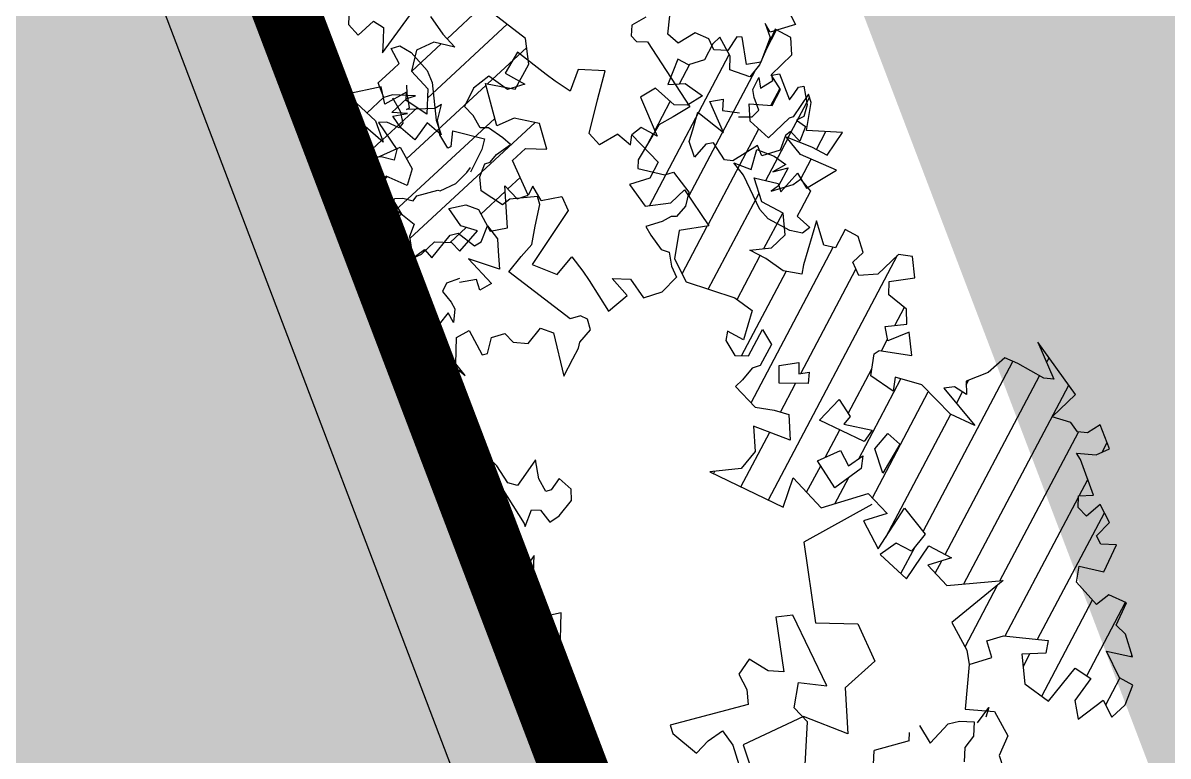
# Model space of a CAD drawing. Header units: metres. Extents: x 1841041 to 1841282, y 5171502 to 5171751.
# Drawn here: x 1841121.734 to 1841123.436, y 5171572.553 to 5171573.642 of the extents above; entities that cross this region are included whole.
import ezdxf
from ezdxf.lldxf.tags import DXFTag

# ---------------------------------------------------------------- set-up
doc = ezdxf.new("R2010")
doc.units = ezdxf.units.M
for name, color, linetype, true_color in [('SA - béton balayé', 7, 'Continuous', 0xc0c0c0), ('SA - clôture', 7, 'DIVISE2', 0x800080), ('SA - couvre sol 3', 7, 'Continuous', 0x99cc00), ('SA - gazon', 7, 'Continuous', 0xccffcc), ('SA - haie séparative', 7, 'Continuous', 0x008000), ('SA - Limite terrain', 1, 'LIMITE_CADASTRALE', 0xff0000)]:
    doc.layers.add(name, color=color, linetype=linetype, true_color=true_color)
doc.layers.add('SA - Talus', color=7, linetype='Continuous')
tags = doc.linetypes.add('CACHE2', pattern=[4.7625, 3.175, -1.5875]).pattern_tags.tags
tags[6:7] = [DXFTag(74, 4), DXFTag(75, 0), DXFTag(340, '0'), DXFTag(46, 0.0), DXFTag(50, 0.0), DXFTag(44, 0.0), DXFTag(45, 0.0)]
tags[4:5] = [DXFTag(74, 4), DXFTag(75, 0), DXFTag(340, '0'), DXFTag(46, 0.0), DXFTag(50, 0.0), DXFTag(44, 0.0), DXFTag(45, 0.0)]
tags = doc.linetypes.add('DIVISE2', pattern=[15.875, 6.35, -3.175, 0, -3.175, 0, -3.175]).pattern_tags.tags
tags[14:15] = [DXFTag(74, 4), DXFTag(75, 0), DXFTag(340, '0'), DXFTag(46, 0.0), DXFTag(50, 0.0), DXFTag(44, 0.0), DXFTag(45, 0.0)]
tags[12:13] = [DXFTag(74, 4), DXFTag(75, 0), DXFTag(340, '0'), DXFTag(46, 0.0), DXFTag(50, 0.0), DXFTag(44, 0.0), DXFTag(45, 0.0)]
tags[10:11] = [DXFTag(74, 4), DXFTag(75, 0), DXFTag(340, '0'), DXFTag(46, 0.0), DXFTag(50, 0.0), DXFTag(44, 0.0), DXFTag(45, 0.0)]
tags[8:9] = [DXFTag(74, 4), DXFTag(75, 0), DXFTag(340, '0'), DXFTag(46, 0.0), DXFTag(50, 0.0), DXFTag(44, 0.0), DXFTag(45, 0.0)]
tags[6:7] = [DXFTag(74, 4), DXFTag(75, 0), DXFTag(340, '0'), DXFTag(46, 0.0), DXFTag(50, 0.0), DXFTag(44, 0.0), DXFTag(45, 0.0)]
tags[4:5] = [DXFTag(74, 4), DXFTag(75, 0), DXFTag(340, '0'), DXFTag(46, 0.0), DXFTag(50, 0.0), DXFTag(44, 0.0), DXFTag(45, 0.0)]
tags = doc.linetypes.add('LIMITE_CADASTRALE', pattern=[13, 8, -2, 1, -2]).pattern_tags.tags
tags[10:11] = [DXFTag(74, 4), DXFTag(75, 0), DXFTag(340, '0'), DXFTag(46, 0.0), DXFTag(50, 0.0), DXFTag(44, 0.0), DXFTag(45, 0.0)]
tags[8:9] = [DXFTag(74, 4), DXFTag(75, 0), DXFTag(340, '0'), DXFTag(46, 0.0), DXFTag(50, 0.0), DXFTag(44, 0.0), DXFTag(45, 0.0)]
tags[6:7] = [DXFTag(74, 4), DXFTag(75, 0), DXFTag(340, '0'), DXFTag(46, 0.0), DXFTag(50, 0.0), DXFTag(44, 0.0), DXFTag(45, 0.0)]
tags[4:5] = [DXFTag(74, 4), DXFTag(75, 0), DXFTag(340, '0'), DXFTag(46, 0.0), DXFTag(50, 0.0), DXFTag(44, 0.0), DXFTag(45, 0.0)]

msp = doc.modelspace()

# ---------------------------------------------------------------- hatches: boundary and pattern name
at = {"layer": 'SA - béton balayé'}
h = msp.add_hatch(dxfattribs=at)
h.set_pattern_fill('BETON_BALAYE', color=256, scale=0.5, style=0, pattern_type=2)
h.set_pattern_definition([(0, (0, 0), (1.1, 0.5), [7.5, -1, 2.5, -0.5]), (0, (0.665, 0.25), (-0.5, 0.665), [1.5, -0.165, 3, -0.375]), (0, (0.25, 0.425), (2.6, 0.335), [4, -0.7, 2, -0.5])])
h.paths.add_polyline_path([(1841110.5481, 5171571.5185), (1841112.494, 5171572.2587), (1841112.0622, 5171573.3939), (1841114.4455, 5171574.3006), (1841114.8772, 5171573.1661), (1841114.9551, 5171573.1958, -0.359829), (1841117.4038, 5171572.4723), (1841123.448, 5171563.4854, 0.645887), (1841131.9852, 5171564.9354), (1841133.3513, 5171570.1633), (1841135.749, 5171571.0753, 0.200193), (1841134.3497, 5171569.2377), (1841133.1462, 5171564.632, -0.645887), (1841122.4523, 5171562.8157), (1841116.408, 5171571.8026, 0.347896), (1841115.4591, 5171572.1053), (1841110.9726, 5171570.3971)])
at = {"layer": 'SA - couvre sol 3'}
h = msp.add_hatch(dxfattribs=at)
h.set_pattern_fill('PELOUSE6', color=256, scale=0.1, style=0, pattern_type=2)
h.set_pattern_definition([(0, (0, 0), (0, 0.600000006), [0.18750000187, -1.01250001012]), (90, (0.0703, 0), (-1.200000012, 7e-17), [0.07500000075, -0.52500000525]), (90, (0.1172, 0), (-1.200000012, 7e-17), [0.07500000075, -0.52500000525]), (90, (0.0938, 0), (-1.200000012, 7e-17), [0.09375000094, -0.50625000506]), (123.69006753, (0.04687, 0), (-1.20000001082, 1.200000009543), [0.0600000006, -2.10373078604]), (56.30993247, (0.14062, 0), (4.2e-11, 0.600000006477), [0.0600000006, -2.10373078604]), (56.30993247, (0.1875, 0), (4.2e-11, 0.600000006477), [0.1300000013, -2.03333078533]), (123.69006753, (0, 0), (-1.20000001082, 1.200000009543), [0.1300000013, -2.03333078533]), (0, (0.42533, 0.1125), (0, 0.600000006), [0.22212275422, -0.97787725778]), (0, (0.347, 0.21), (0, 0.600000006), [0.41405044514, -0.280479276805, 0.215371592154, -0.2900986969]), (0, (0.26946, 0.3075), (0, 0.600000006), [0.597399744974, -0.231437308314, 0.147393505474, -0.22376945324]), (0, (0.19153, 0.405), (0, 0.600000006), [0.50230571202, -0.69769429998]), (0, (0.19296, 0.5025), (0, 0.600000006), [0.32784869528, -0.87215131672])])
h.paths.add_polyline_path([(1841124.4247, 5171568.1894), (1841123.1446, 5171570.98), (1841120.8968, 5171576.8889), (1841118.6817, 5171576.0462), (1841118.9306, 5171575.3919), (1841118.1829, 5171575.1075), (1841117.934, 5171575.7618), (1841117.1587, 5171575.4669), (1841117.2033, 5171575.3497), (1841114.4455, 5171574.3006), (1841114.8774, 5171573.1653), (1841115.0329, 5171573.2254, -0.348772), (1841117.4038, 5171572.4723), (1841123.448, 5171563.4854, 0.645887), (1841131.9852, 5171564.9354), (1841133.3513, 5171570.1633), (1841128.3515, 5171568.2613), (1841127.911, 5171569.4193), (1841125.2005, 5171568.3882), (1841125.1685, 5171568.4723)])
at = {"layer": 'SA - gazon'}
msp.add_hatch(color=256, dxfattribs=at).paths.add_polyline_path([(1841124.2524, 5171577.6304), (1841121.8223, 5171576.706), (1841123.8829, 5171571.2893), (1841126.313, 5171572.2137)])

# ---------------------------------------------------------------- linework, layer by layer
at = {"layer": 'SA - clôture', "ltscale": 0.1, "const_width": 0.1, "flags": 128}
msp.add_lwpolyline([(1841124.9815, 5171568.4012), (1841124.2338, 5171568.1168), (1841120.8968, 5171576.8889)], dxfattribs=at)
at = {"layer": 'SA - haie séparative', "ltscale": 0.34992}
for p, q in [((1841122.6925, 5171573.625), (1841122.6995, 5171573.6905)), ((1841122.8631, 5171573.677), (1841122.8823, 5171573.6393)), ((1841122.6601, 5171573.6506), (1841122.6389, 5171573.6387)), ((1841122.6389, 5171573.6387), (1841122.6383, 5171573.6225)), ((1841122.8373, 5171573.641), (1841122.8446, 5171573.62)), ((1841122.8449, 5171573.6281), (1841122.8373, 5171573.641)), ((1841122.8823, 5171573.6393), (1841122.8449, 5171573.6281)), ((1841122.6383, 5171573.6225), (1841122.6461, 5171573.6141)), ((1841122.6461, 5171573.6141), (1841122.6623, 5171573.6135)), ((1841122.6623, 5171573.6135), (1841122.7253, 5171573.5173)), ((1841122.7082, 5171573.6117), (1841122.6925, 5171573.625)), ((1841122.7331, 5171573.627), (1841122.7082, 5171573.6117)), ((1841122.7535, 5171573.6181), (1841122.7331, 5171573.627)), ((1841122.761, 5171573.6016), (1841122.7535, 5171573.6181)), ((1841122.7951, 5171573.621), (1841122.7817, 5171573.6008)), ((1841122.8032, 5171573.6207), (1841122.7951, 5171573.621)), ((1841122.8097, 5171573.5799), (1841122.8032, 5171573.6207)), ((1841122.8446, 5171573.62), (1841122.8306, 5171573.5836)), ((1841122.2815, 5171573.6036), (1841122.2942, 5171573.6076)), ((1841122.2932, 5171573.5815), (1841122.2815, 5171573.6036)), ((1841122.2942, 5171573.6076), (1841122.311, 5171573.598)), ((1841122.311, 5171573.598), (1841122.3352, 5171573.5709)), ((1841122.4694, 5171573.5984), (1841122.4507, 5171573.5672)), ((1841122.5117, 5171573.5653), (1841122.4694, 5171573.5984)), ((1841122.7817, 5171573.6008), (1841122.761, 5171573.6016)), ((1841122.2848, 5171573.5737), (1841122.2932, 5171573.5815)), ((1841122.8306, 5171573.5836), (1841122.8097, 5171573.5799)), ((1841122.2624, 5171573.553), (1841122.2848, 5171573.5737)), ((1841122.3352, 5171573.5709), (1841122.3426, 5171573.5535)), ((1841122.4267, 5171573.5626), (1841122.4038, 5171573.5451)), ((1841122.4545, 5171573.5429), (1841122.4267, 5171573.5626)), ((1841122.4507, 5171573.5672), (1841122.4803, 5171573.5509)), ((1841122.5251, 5171573.5553), (1841122.5117, 5171573.5653)), ((1841122.5594, 5171573.5725), (1841122.5476, 5171573.5405)), ((1841122.5996, 5171573.5707), (1841122.5594, 5171573.5725)), ((1841122.5883, 5171573.5276), (1841122.5996, 5171573.5707)), ((1841122.8189, 5171573.5427), (1841122.8276, 5171573.5607)), ((1841122.8276, 5171573.5607), (1841122.8304, 5171573.5447)), ((1841122.8471, 5171573.5641), (1841122.8586, 5171573.5662)), ((1841122.8485, 5171573.5561), (1841122.8471, 5171573.5641)), ((1841122.8586, 5171573.5662), (1841122.8736, 5171573.5277)), ((1841122.2705, 5171573.531), (1841122.2624, 5171573.553)), ((1841122.3055, 5171573.537), (1841122.3049, 5171573.5492)), ((1841122.3426, 5171573.5535), (1841122.3486, 5171573.4974)), ((1841122.4038, 5171573.5451), (1841122.3907, 5171573.5175)), ((1841122.4803, 5171573.5509), (1841122.4545, 5171573.5429)), ((1841122.5476, 5171573.5405), (1841122.5251, 5171573.5553)), ((1841122.8304, 5171573.5447), (1841122.8485, 5171573.5561)), ((1841122.8802, 5171573.537), (1841122.8868, 5171573.5464)), ((1841122.8868, 5171573.5464), (1841122.8948, 5171573.5478)), ((1841122.8948, 5171573.5478), (1841122.8996, 5171573.5203)), ((1841122.2833, 5171573.535), (1841122.2705, 5171573.531)), ((1841122.2823, 5171573.5089), (1841122.3047, 5171573.5297)), ((1841122.3175, 5171573.5337), (1841122.2833, 5171573.535)), ((1841122.2834, 5171573.5305), (1841122.2951, 5171573.5108)), ((1841122.3047, 5171573.5297), (1841122.3175, 5171573.5337)), ((1841122.3085, 5171573.5158), (1841122.3055, 5171573.537)), ((1841122.5755, 5171573.4775), (1841122.5883, 5171573.5276)), ((1841122.7552, 5171573.5251), (1841122.7747, 5171573.5285)), ((1841122.7747, 5171573.5285), (1841122.774, 5171573.5119)), ((1841122.8209, 5171573.5312), (1841122.8189, 5171573.5427)), ((1841122.8279, 5171573.5123), (1841122.8209, 5171573.5312)), ((1841122.8736, 5171573.5277), (1841122.8802, 5171573.537)), ((1841122.2951, 5171573.5108), (1841122.299, 5171573.4931)), ((1841122.3041, 5171573.5132), (1841122.3085, 5171573.5158)), ((1841122.3463, 5171573.5146), (1841122.3041, 5171573.5132)), ((1841122.3561, 5171573.5204), (1841122.3463, 5171573.5146)), ((1841122.3501, 5171573.4969), (1841122.3561, 5171573.5204)), ((1841122.4032, 5171573.5044), (1841122.3907, 5171573.5175)), ((1841122.7253, 5171573.5173), (1841122.7004, 5171573.5021)), ((1841122.7752, 5171573.4792), (1841122.7552, 5171573.5251)), ((1841122.774, 5171573.5119), (1841122.7993, 5171573.5081)), ((1841122.8178, 5171573.5022), (1841122.8279, 5171573.5123)), ((1841122.8996, 5171573.5203), (1841122.8945, 5171573.503)), ((1841122.2752, 5171573.4945), (1841122.2629, 5171573.4939)), ((1841122.2629, 5171573.4939), (1841122.2899, 5171573.4536)), ((1841122.2935, 5171573.4861), (1841122.2752, 5171573.4945)), ((1841122.3057, 5171573.5071), (1841122.2823, 5171573.5089)), ((1841122.2839, 5171573.5035), (1841122.3057, 5171573.5071)), ((1841122.2958, 5171573.4859), (1841122.2839, 5171573.5035)), ((1841122.299, 5171573.4931), (1841122.2935, 5171573.4861)), ((1841122.3349, 5171573.4934), (1841122.3168, 5171573.4679)), ((1841122.3558, 5171573.4754), (1841122.3349, 5171573.4934)), ((1841122.3486, 5171573.4974), (1841122.3558, 5171573.4754)), ((1841122.3525, 5171573.4879), (1841122.3501, 5171573.4969)), ((1841122.4136, 5171573.486), (1841122.4032, 5171573.5044)), ((1841122.7004, 5171573.5021), (1841122.6792, 5171573.4903)), ((1841122.7297, 5171573.4831), (1841122.737, 5171573.509)), ((1841122.737, 5171573.509), (1841122.7752, 5171573.4792)), ((1841122.7976, 5171573.5024), (1841122.8178, 5171573.5022)), ((1841122.8945, 5171573.503), (1841122.8836, 5171573.4974)), ((1841122.8836, 5171573.4974), (1841122.8971, 5171573.4879)), ((1841122.3168, 5171573.4679), (1841122.2958, 5171573.4859)), ((1841122.354, 5171573.4754), (1841122.3525, 5171573.4879)), ((1841122.3657, 5171573.4557), (1841122.354, 5171573.4754)), ((1841122.3709, 5171573.4581), (1841122.3732, 5171573.4817)), ((1841122.3732, 5171573.4817), (1841122.4204, 5171573.4697)), ((1841122.4259, 5171573.486), (1841122.4136, 5171573.486)), ((1841122.4475, 5171573.471), (1841122.4259, 5171573.486)), ((1841122.5911, 5171573.4606), (1841122.5755, 5171573.4775)), ((1841122.6183, 5171573.4765), (1841122.5911, 5171573.4606)), ((1841122.6183, 5171573.4765), (1841122.6373, 5171573.4607)), ((1841122.6373, 5171573.4607), (1841122.6393, 5171573.4755)), ((1841122.6792, 5171573.4903), (1841122.6656, 5171573.4664)), ((1841122.7245, 5171573.4657), (1841122.7297, 5171573.4831)), ((1841122.8747, 5171573.4803), (1841122.8675, 5171573.4744)), ((1841122.889, 5171573.4663), (1841122.8747, 5171573.4803)), ((1841122.8971, 5171573.4879), (1841122.889, 5171573.4663)), ((1841122.4204, 5171573.4697), (1841122.4164, 5171573.454)), ((1841122.4381, 5171573.4464), (1841122.4589, 5171573.4613)), ((1841122.4589, 5171573.4613), (1841122.4475, 5171573.471)), ((1841122.6656, 5171573.4664), (1841122.6483, 5171573.4383)), ((1841122.7323, 5171573.4424), (1841122.7245, 5171573.4657)), ((1841122.749, 5171573.4618), (1841122.7323, 5171573.4424)), ((1841122.7605, 5171573.4638), (1841122.749, 5171573.4618)), ((1841122.7769, 5171573.4383), (1841122.7605, 5171573.4638)), ((1841122.8261, 5171573.4598), (1841122.789, 5171573.4368)), ((1841122.8325, 5171573.4445), (1841122.8261, 5171573.4598)), ((1841122.8675, 5171573.4744), (1841122.8594, 5171573.4529)), ((1841122.2544, 5171573.4422), (1841122.247, 5171573.4273)), ((1841122.2667, 5171573.4428), (1841122.2544, 5171573.4422)), ((1841122.2859, 5171573.4379), (1841122.2667, 5171573.4428)), ((1841122.2899, 5171573.4536), (1841122.2859, 5171573.4379)), ((1841122.3709, 5171573.4581), (1841122.3657, 5171573.4557)), ((1841122.4164, 5171573.454), (1841122.3994, 5171573.4202)), ((1841122.4284, 5171573.4349), (1841122.4381, 5171573.4464)), ((1841122.8165, 5171573.424), (1841122.8251, 5171573.454)), ((1841122.8251, 5171573.454), (1841122.8508, 5171573.444)), ((1841122.8594, 5171573.4529), (1841122.8325, 5171573.4445)), ((1841122.8508, 5171573.444), (1841122.8679, 5171573.4314)), ((1841122.247, 5171573.4273), (1841122.2476, 5171573.4151)), ((1841122.3937, 5171573.4198), (1841122.3992, 5171573.4268)), ((1841122.4134, 5171573.4133), (1841122.4207, 5171573.4325)), ((1841122.4207, 5171573.4325), (1841122.4284, 5171573.4349)), ((1841122.6483, 5171573.4383), (1841122.6478, 5171573.4257)), ((1841122.6478, 5171573.4257), (1841122.688, 5171573.416)), ((1841122.789, 5171573.4368), (1841122.7769, 5171573.4383)), ((1841122.7908, 5171573.4339), (1841122.8165, 5171573.424)), ((1841122.8049, 5171573.4157), (1841122.7908, 5171573.4339)), ((1841122.8679, 5171573.4314), (1841122.8486, 5171573.4207)), ((1841122.8486, 5171573.4207), (1841122.8712, 5171573.4267)), ((1841122.8712, 5171573.4267), (1841122.857, 5171573.3997)), ((1841122.2476, 5171573.4151), (1841122.2494, 5171573.3895)), ((1841122.3775, 5171573.4035), (1841122.3937, 5171573.4198)), ((1841122.4152, 5171573.3922), (1841122.4134, 5171573.4133)), ((1841122.688, 5171573.416), (1841122.7008, 5171573.42)), ((1841122.7008, 5171573.42), (1841122.724, 5171573.3903)), ((1841122.8291, 5171573.3647), (1841122.8049, 5171573.4157)), ((1841122.8789, 5171573.4018), (1841122.8897, 5171573.4098)), ((1841122.8897, 5171573.4098), (1841122.9047, 5171573.3918)), ((1841122.3198, 5171573.3847), (1841122.3508, 5171573.3935)), ((1841122.3508, 5171573.3935), (1841122.3543, 5171573.3926)), ((1841122.3543, 5171573.3926), (1841122.3775, 5171573.4035)), ((1841122.447, 5171573.3718), (1841122.4152, 5171573.3922)), ((1841122.4918, 5171573.3992), (1841122.4849, 5171573.386)), ((1841122.5045, 5171573.378), (1841122.4918, 5171573.3992)), ((1841122.724, 5171573.3903), (1841122.7187, 5171573.3697)), ((1841122.8462, 5171573.3917), (1841122.8789, 5171573.4018)), ((1841122.857, 5171573.3997), (1841122.8462, 5171573.3917)), ((1841122.9047, 5171573.3918), (1841122.8904, 5171573.3648)), ((1841122.2494, 5171573.3895), (1841122.2199, 5171573.3719)), ((1841122.2557, 5171573.3703), (1841122.2656, 5171573.3761)), ((1841122.2656, 5171573.3761), (1841122.2657, 5171573.3622)), ((1841122.2854, 5171573.3776), (1841122.2863, 5171573.3811)), ((1841122.2972, 5171573.3579), (1841122.2854, 5171573.3776)), ((1841122.2863, 5171573.3811), (1841122.2986, 5171573.3817)), ((1841122.2986, 5171573.3817), (1841122.3143, 5171573.3777)), ((1841122.3143, 5171573.3777), (1841122.3198, 5171573.3847)), ((1841122.4577, 5171573.3798), (1841122.447, 5171573.3718)), ((1841122.4988, 5171573.384), (1841122.4577, 5171573.3798)), ((1841122.5025, 5171573.372), (1841122.4988, 5171573.384)), ((1841122.5045, 5171573.378), (1841122.5353, 5171573.384)), ((1841122.5353, 5171573.384), (1841122.5444, 5171573.363)), ((1841122.2199, 5171573.3719), (1841122.2292, 5171573.3612)), ((1841122.2292, 5171573.3612), (1841122.2415, 5171573.3618)), ((1841122.2415, 5171573.3618), (1841122.2557, 5171573.3703)), ((1841122.2657, 5171573.3622), (1841122.2745, 5171573.3637)), ((1841122.2745, 5171573.3637), (1841122.2893, 5171573.3562)), ((1841122.2893, 5171573.3562), (1841122.2928, 5171573.3553)), ((1841122.2928, 5171573.3553), (1841122.2972, 5171573.3579)), ((1841122.4955, 5171573.3397), (1841122.5025, 5171573.372)), ((1841122.5444, 5171573.363), (1841122.5157, 5171573.3199)), ((1841122.7187, 5171573.3697), (1841122.7055, 5171573.354)), ((1841122.8419, 5171573.3507), (1841122.8291, 5171573.3647)), ((1841122.8904, 5171573.3648), (1841122.885, 5171573.3546)), ((1841122.4154, 5171573.3164), (1841122.4247, 5171573.3403)), ((1841122.4247, 5171573.3403), (1841122.4397, 5171573.3209)), ((1841122.4907, 5171573.3127), (1841122.4955, 5171573.3397)), ((1841122.6844, 5171573.3467), (1841122.6598, 5171573.3396)), ((1841122.6598, 5171573.3396), (1841122.6674, 5171573.3266)), ((1841122.6974, 5171573.3543), (1841122.6844, 5171573.3467)), ((1841122.7055, 5171573.354), (1841122.6974, 5171573.3543)), ((1841122.8737, 5171573.3332), (1841122.8419, 5171573.3507)), ((1841122.885, 5171573.3546), (1841122.9034, 5171573.3377)), ((1841122.3419, 5171573.2927), (1841122.3693, 5171573.3267)), ((1841122.3693, 5171573.3267), (1841122.3812, 5171573.3293)), ((1841122.3812, 5171573.3293), (1841122.4051, 5171573.3107)), ((1841122.6674, 5171573.3266), (1841122.6828, 5171573.3053)), ((1841122.8927, 5171573.3297), (1841122.8737, 5171573.3332)), ((1841122.9034, 5171573.3377), (1841122.8927, 5171573.3297)), ((1841122.4051, 5171573.3107), (1841122.4154, 5171573.3164)), ((1841122.4397, 5171573.3209), (1841122.4406, 5171573.3028)), ((1841122.4746, 5171573.2946), (1841122.4907, 5171573.3127)), ((1841122.5157, 5171573.3199), (1841122.4909, 5171573.283)), ((1841122.6828, 5171573.3053), (1841122.6944, 5171573.3013)), ((1841122.3078, 5171573.2652), (1841122.3082, 5171573.2882)), ((1841122.3082, 5171573.2882), (1841122.3308, 5171573.305)), ((1841122.3308, 5171573.305), (1841122.3419, 5171573.2927)), ((1841122.3964, 5171573.2913), (1841122.4305, 5171573.2547)), ((1841122.4424, 5171573.2758), (1841122.3964, 5171573.2913)), ((1841122.4406, 5171573.3028), (1841122.4424, 5171573.2758)), ((1841122.4561, 5171573.2719), (1841122.4746, 5171573.2946)), ((1841122.5281, 5171573.268), (1841122.5499, 5171573.2942)), ((1841122.5499, 5171573.2942), (1841122.5662, 5171573.2729)), ((1841122.6944, 5171573.3013), (1841122.6981, 5171573.2804)), ((1841122.5475, 5171573.202), (1841122.4561, 5171573.2719)), ((1841122.4909, 5171573.283), (1841122.5281, 5171573.268)), ((1841122.5662, 5171573.2729), (1841122.5756, 5171573.259)), ((1841122.6981, 5171573.2804), (1841122.7056, 5171573.2639)), ((1841122.2843, 5171573.2427), (1841122.2847, 5171573.2657)), ((1841122.2847, 5171573.2657), (1841122.3029, 5171573.2573)), ((1841122.3029, 5171573.2573), (1841122.3078, 5171573.2652)), ((1841122.3639, 5171573.2554), (1841122.3577, 5171573.2426)), ((1841122.3829, 5171573.262), (1841122.3639, 5171573.2554)), ((1841122.4084, 5171573.2608), (1841122.3832, 5171573.256)), ((1841122.4132, 5171573.2449), (1841122.4084, 5171573.2608)), ((1841122.4305, 5171573.2547), (1841122.4132, 5171573.2449)), ((1841122.5756, 5171573.259), (1841122.6045, 5171573.2137)), ((1841122.61, 5171573.2622), (1841122.637, 5171573.2611)), ((1841122.6324, 5171573.237), (1841122.61, 5171573.2622)), ((1841122.637, 5171573.2611), (1841122.6566, 5171573.2333)), ((1841122.684, 5171573.2422), (1841122.7056, 5171573.2639)), ((1841122.3002, 5171573.2382), (1841122.2843, 5171573.2427)), ((1841122.2918, 5171573.2293), (1841122.3002, 5171573.2382)), ((1841122.3577, 5171573.2426), (1841122.3705, 5171573.2271)), ((1841122.6566, 5171573.2333), (1841122.684, 5171573.2422)), ((1841122.2927, 5171573.2112), (1841122.2918, 5171573.2293)), ((1841122.3705, 5171573.2271), (1841122.3763, 5171573.2169)), ((1841122.6045, 5171573.2137), (1841122.6324, 5171573.237)), ((1841122.3064, 5171573.1869), (1841122.2927, 5171573.2112)), ((1841122.3196, 5171573.2129), (1841122.3165, 5171573.2019)), ((1841122.3465, 5171573.1816), (1841122.3196, 5171573.2129)), ((1841122.3661, 5171573.2112), (1841122.3528, 5171573.1944)), ((1841122.374, 5171573.197), (1841122.3661, 5171573.2112)), ((1841122.3763, 5171573.2169), (1841122.374, 5171573.197)), ((1841122.5629, 5171573.2068), (1841122.5475, 5171573.202)), ((1841122.5731, 5171573.2015), (1841122.5629, 5171573.2068)), ((1841122.3134, 5171573.1908), (1841122.3064, 5171573.1869)), ((1841122.3165, 5171573.2019), (1841122.3134, 5171573.1908)), ((1841122.3567, 5171573.1873), (1841122.3465, 5171573.1816)), ((1841122.3528, 5171573.1944), (1841122.3567, 5171573.1873)), ((1841122.4851, 5171573.1658), (1841122.5036, 5171573.1885)), ((1841122.5036, 5171573.1885), (1841122.5228, 5171573.1812)), ((1841122.5779, 5171573.186), (1841122.5731, 5171573.2015)), ((1841122.3776, 5171573.1354), (1841122.3787, 5171573.1745)), ((1841122.3787, 5171573.1745), (1841122.3972, 5171573.1849)), ((1841122.3972, 5171573.1849), (1841122.4169, 5171573.1485)), ((1841122.4247, 5171573.1509), (1841122.4306, 5171573.1744)), ((1841122.4306, 5171573.1744), (1841122.4504, 5171573.1806)), ((1841122.4504, 5171573.1806), (1841122.4629, 5171573.1675)), ((1841122.5228, 5171573.1812), (1841122.5379, 5171573.1171)), ((1841122.5618, 5171573.1678), (1841122.5779, 5171573.186)), ((1841122.4629, 5171573.1675), (1841122.4851, 5171573.1658)), ((1841122.5516, 5171573.143), (1841122.5599, 5171573.1587)), ((1841122.5599, 5171573.1587), (1841122.5618, 5171573.1678)), ((1841122.3914, 5171573.118), (1841122.3776, 5171573.1354)), ((1841122.4169, 5171573.1485), (1841122.4247, 5171573.1509)), ((1841122.5379, 5171573.1171), (1841122.5516, 5171573.143)), ((1841122.3484, 5171573.1048), (1841122.38, 5171573.1277)), ((1841122.38, 5171573.1277), (1841122.3914, 5171573.118)), ((1841122.3791, 5171573.0756), (1841122.3484, 5171573.1048)), ((1841122.3983, 5171573.0683), (1841122.3791, 5171573.0756)), ((1841122.3973, 5171573.0595), (1841122.3983, 5171573.0683)), ((1841122.3649, 5171573.0542), (1841122.3973, 5171573.0595)), ((1841122.4386, 5171572.9837), (1841122.3649, 5171573.0542)), ((1841122.4548, 5171572.9585), (1841122.4386, 5171572.9837)), ((1841122.4961, 5171572.9929), (1841122.4811, 5171572.9713)), ((1841122.5011, 5171572.9643), (1841122.4961, 5171572.9929)), ((1841122.4811, 5171572.9713), (1841122.4693, 5171572.9545)), ((1841122.5311, 5171572.9651), (1841122.5193, 5171572.9482)), ((1841122.5492, 5171572.949), (1841122.5311, 5171572.9651)), ((1841122.4314, 5171572.9428), (1841122.4456, 5171572.9519)), ((1841122.4456, 5171572.9519), (1841122.4791, 5171572.8981)), ((1841122.4693, 5171572.9545), (1841122.4548, 5171572.9585)), ((1841122.5115, 5171572.9458), (1841122.5011, 5171572.9643)), ((1841122.5193, 5171572.9482), (1841122.5115, 5171572.9458)), ((1841122.5497, 5171572.9322), (1841122.5492, 5171572.949)), ((1841122.4231, 5171572.9148), (1841122.4314, 5171572.9428)), ((1841122.5312, 5171572.9095), (1841122.5497, 5171572.9322)), ((1841122.3878, 5171572.9039), (1841122.4231, 5171572.9148)), ((1841122.4805, 5171572.8938), (1841122.4898, 5171572.9184)), ((1841122.4898, 5171572.9184), (1841122.5032, 5171572.9178)), ((1841122.5032, 5171572.9178), (1841122.5171, 5171572.9004)), ((1841122.9958, 5171572.9264), (1841122.8947, 5171572.8706)), ((1841122.4041, 5171572.8787), (1841122.3878, 5171572.9039)), ((1841122.4791, 5171572.8981), (1841122.4805, 5171572.8938)), ((1841122.5171, 5171572.9004), (1841122.5312, 5171572.9095)), ((1841122.4465, 5171572.8786), (1841122.4041, 5171572.8787)), ((1841122.4304, 5171572.8605), (1841122.4465, 5171572.8786)), ((1841122.8947, 5171572.8706), (1841122.9119, 5171572.7505)), ((1841122.4472, 5171572.8062), (1841122.4304, 5171572.8605)), ((1841122.4938, 5171572.8508), (1841122.467, 5171572.8124)), ((1841122.4932, 5171572.8252), (1841122.4938, 5171572.8508)), ((1841122.467, 5171572.8124), (1841122.4472, 5171572.8062)), ((1841122.4916, 5171572.803), (1841122.4932, 5171572.8252)), ((1841122.4707, 5171572.788), (1841122.4916, 5171572.803)), ((1841122.4536, 5171572.7611), (1841122.4707, 5171572.788)), ((1841122.4709, 5171572.7325), (1841122.4536, 5171572.7611)), ((1841122.5343, 5171572.7653), (1841122.498, 5171572.7578)), ((1841122.5331, 5171572.7263), (1841122.5343, 5171572.7653)), ((1841122.8784, 5171572.7622), (1841122.853, 5171572.759)), ((1841122.9288, 5171572.657), (1841122.8784, 5171572.7622)), ((1841122.496, 5171572.7487), (1841122.4709, 5171572.7325)), ((1841122.498, 5171572.7578), (1841122.496, 5171572.7487)), ((1841122.853, 5171572.759), (1841122.8649, 5171572.6778)), ((1841122.9119, 5171572.7505), (1841122.9747, 5171572.7489)), ((1841122.9747, 5171572.7489), (1841123.0003, 5171572.6938)), ((1841122.4872, 5171572.6828), (1841122.5035, 5171572.7124)), ((1841122.5035, 5171572.7124), (1841122.5331, 5171572.7263)), ((1841122.8137, 5171572.6969), (1841122.7981, 5171572.6742)), ((1841122.8418, 5171572.6792), (1841122.8137, 5171572.6969)), ((1841123.0003, 5171572.6938), (1841122.9561, 5171572.6543)), ((1841122.5417, 5171572.6101), (1841122.4872, 5171572.6828)), ((1841122.8649, 5171572.6778), (1841122.8418, 5171572.6792)), ((1841123.1406, 5171572.6885), (1841123.1346, 5171572.6225)), ((1841122.7981, 5171572.6742), (1841122.8098, 5171572.6514)), ((1841122.8805, 5171572.6242), (1841122.8867, 5171572.662)), ((1841122.8867, 5171572.662), (1841122.9288, 5171572.657)), ((1841122.8098, 5171572.6514), (1841122.8119, 5171572.6294)), ((1841122.9561, 5171572.6543), (1841122.96, 5171572.5859)), ((1841122.8119, 5171572.6294), (1841122.6961, 5171572.5984)), ((1841123.1527, 5171572.6022), (1841123.1694, 5171572.6248)), ((1841123.1694, 5171572.6248), (1841123.1651, 5171572.6107)), ((1841122.5247, 5171572.5917), (1841122.5417, 5171572.6101)), ((1841122.8943, 5171572.6115), (1841122.8048, 5171572.5695)), ((1841122.9, 5171572.6038), (1841122.8805, 5171572.6242)), ((1841122.96, 5171572.5859), (1841122.8943, 5171572.6115)), ((1841123.1346, 5171572.6225), (1841123.1781, 5171572.619)), ((1841123.1781, 5171572.619), (1841123.1978, 5171572.5827)), ((1841122.5094, 5171572.5681), (1841122.5247, 5171572.5917)), ((1841122.6961, 5171572.5984), (1841122.6998, 5171572.5863)), ((1841122.8961, 5171572.531), (1841122.9, 5171572.6038)), ((1841123.0665, 5171572.598), (1841123.0826, 5171572.5721)), ((1841123.0826, 5171572.5721), (1841123.109, 5171572.6008)), ((1841123.109, 5171572.6008), (1841123.1262, 5171572.6047)), ((1841123.1262, 5171572.6047), (1841123.1478, 5171572.6038)), ((1841123.1478, 5171572.6038), (1841123.147, 5171572.5822)), ((1841122.6998, 5171572.5863), (1841122.7354, 5171572.5568)), ((1841122.7354, 5171572.5568), (1841122.7523, 5171572.5752)), ((1841122.7523, 5171572.5752), (1841122.774, 5171572.5904)), ((1841122.774, 5171572.5904), (1841122.7892, 5171572.5687)), ((1841123.0512, 5171572.5751), (1841122.9992, 5171572.5609)), ((1841123.0512, 5171572.5751), (1841123.0517, 5171572.5877)), ((1841123.147, 5171572.5822), (1841123.1337, 5171572.5656)), ((1841123.1978, 5171572.5827), (1841123.1852, 5171572.5533)), ((1841122.5297, 5171572.5451), (1841122.5094, 5171572.5681)), ((1841122.7892, 5171572.5687), (1841122.798, 5171572.5403)), ((1841122.8048, 5171572.5695), (1841122.8152, 5171572.5381)), ((1841122.9984, 5171572.5402), (1841122.9992, 5171572.5609)), ((1841123.1337, 5171572.5656), (1841123.1329, 5171572.544)), ((1841123.1852, 5171572.5533), (1841123.1913, 5171572.5335))]:
    msp.add_line(p, q, dxfattribs=at)
at = {"layer": 'SA - haie séparative', "ltscale": 0.34992, "elevation": 0, "flags": 128}
for points in [[(1841122.3401, 5171573.6512), (1841122.3581, 5171573.6253), (1841122.3762, 5171573.6056), (1841122.345, 5171573.6131), (1841122.3193, 5171573.6015), (1841122.3118, 5171573.5703), (1841122.336, 5171573.5441), (1841122.3345, 5171573.5063), (1841122.3038, 5171573.5264), (1841122.3042, 5171573.539), (1841122.272, 5171573.5213), (1841122.2667, 5171573.5468), (1841122.2158, 5171573.5361), (1841122.2584, 5171573.4966), (1841122.2698, 5171573.4646), (1841122.2393, 5171573.491), (1841122.2211, 5171573.5107), (1841122.1886, 5171573.4867), (1841122.2383, 5171573.4658), (1841122.218, 5171573.4288), (1841122.2175, 5171573.4161), (1841122.2499, 5171573.4401), (1841122.2562, 5171573.4399), (1841122.2948, 5171573.4573), (1841122.3125, 5171573.4251), (1841122.3052, 5171573.4001), (1841122.2742, 5171573.414), (1841122.2545, 5171573.3958), (1841122.2599, 5171573.3703), (1841122.2213, 5171573.3529), (1841122.2141, 5171573.3279), (1841122.2322, 5171573.3083), (1841122.2717, 5171573.351), (1841122.2911, 5171573.3628), (1841122.3156, 5171573.3429), (1841122.3086, 5171573.3243), (1841122.3137, 5171573.2925), (1841122.3265, 5171573.2984), (1841122.3461, 5171573.3165), (1841122.3713, 5171573.3156), (1841122.3834, 5171573.3025), (1841122.4099, 5171573.333), (1841122.3849, 5171573.3403), (1841122.367, 5171573.3662), (1841122.3924, 5171573.3715), (1841122.4111, 5171573.3645), (1841122.4288, 5171573.3323), (1841122.4542, 5171573.3376), (1841122.4503, 5171573.3999), (1841122.4685, 5171573.3803), (1841122.4849, 5171573.386), (1841122.4617, 5171573.4374), (1841122.4813, 5171573.4555), (1841122.5128, 5171573.4543), (1841122.5017, 5171573.4926), (1841122.4641, 5171573.5004), (1841122.4384, 5171573.4887), (1841122.4219, 5171573.5516), (1841122.4658, 5171573.5436), (1841122.4861, 5171573.5806), (1841122.4813, 5171573.6187), (1841122.4209, 5171573.6652)], [(1841122.219, 5171573.6649), (1841122.218, 5171573.6397), (1841122.2327, 5171573.6238), (1841122.2551, 5171573.6446), (1841122.2701, 5171573.635), (1841122.2694, 5171573.6161), (1841122.2686, 5171573.5972), (1841122.3086, 5171573.6524)], [(1841122.4186, 5171573.6685), (1841122.3645, 5171573.6183)], [(1841122.4186, 5171573.6685), (1841122.3645, 5171573.6183)], [(1841122.4539, 5171573.6398), (1841122.3355, 5171573.5301)], [(1841122.4539, 5171573.6398), (1841122.3355, 5171573.5301)], [(1841122.8386, 5171573.6018), (1841122.8542, 5171573.6314)], [(1841122.8386, 5171573.6018), (1841122.8542, 5171573.6314)], [(1841122.356, 5171573.6105), (1841122.3121, 5171573.5699)], [(1841122.356, 5171573.6105), (1841122.3121, 5171573.5699)], [(1841122.483, 5171573.6053), (1841122.4244, 5171573.5511)], [(1841122.483, 5171573.6053), (1841122.4244, 5171573.5511)], [(1841122.6654, 5171573.3702), (1841122.7839, 5171573.5947)], [(1841122.6654, 5171573.3702), (1841122.7839, 5171573.5947)], [(1841122.7101, 5171573.5513), (1841122.7254, 5171573.5803)], [(1841122.7101, 5171573.5513), (1841122.7254, 5171573.5803)], [(1841122.7238, 5171573.3844), (1841122.8228, 5171573.5718)], [(1841122.7238, 5171573.3844), (1841122.8228, 5171573.5718)], [(1841122.4225, 5171573.5493), (1841122.3043, 5171573.4399)], [(1841122.4225, 5171573.5493), (1841122.3043, 5171573.4399)], [(1841122.8459, 5171573.5192), (1841122.8591, 5171573.5441)], [(1841122.8459, 5171573.5192), (1841122.8591, 5171573.5441)], [(1841122.27, 5171573.5309), (1841122.2457, 5171573.5084)], [(1841122.27, 5171573.5309), (1841122.2457, 5171573.5084)], [(1841122.8716, 5171573.4714), (1841122.9031, 5171573.5311)], [(1841122.8716, 5171573.4714), (1841122.9031, 5171573.5311)], [(1841122.32, 5171573.5158), (1841122.2686, 5171573.4682)], [(1841122.32, 5171573.5158), (1841122.2686, 5171573.4682)], [(1841122.6733, 5171573.4817), (1841122.6963, 5171573.5253)], [(1841122.6733, 5171573.4817), (1841122.6963, 5171573.5253)], [(1841122.2336, 5171573.4972), (1841122.2117, 5171573.477)], [(1841122.2336, 5171573.4972), (1841122.2117, 5171573.477)], [(1841122.4355, 5171573.5), (1841122.2799, 5171573.356)], [(1841122.4355, 5171573.5), (1841122.2799, 5171573.356)], [(1841122.4953, 5171573.4939), (1841122.309, 5171573.3215)], [(1841122.4953, 5171573.4939), (1841122.309, 5171573.3215)], [(1841122.6591, 5171573.4548), (1841122.6708, 5171573.4769)], [(1841122.6591, 5171573.4548), (1841122.6708, 5171573.4769)], [(1841122.7524, 5171573.3421), (1841122.8276, 5171573.4845)], [(1841122.7524, 5171573.3421), (1841122.8276, 5171573.4845)], [(1841122.9133, 5171573.454), (1841122.9272, 5171573.4803)], [(1841122.9133, 5171573.454), (1841122.9272, 5171573.4803)], [(1841122.2672, 5171573.4669), (1841122.2177, 5171573.4211)], [(1841122.2672, 5171573.4669), (1841122.2177, 5171573.4211)], [(1841122.838, 5171573.4077), (1841122.8707, 5171573.4697)], [(1841122.838, 5171573.4077), (1841122.8707, 5171573.4697)], [(1841122.8901, 5171573.4101), (1841122.9056, 5171573.4394)], [(1841122.8901, 5171573.4101), (1841122.9056, 5171573.4394)], [(1841122.2756, 5171573.4133), (1841122.2549, 5171573.3942)], [(1841122.2756, 5171573.4133), (1841122.2549, 5171573.3942)], [(1841122.4731, 5171573.412), (1841122.4548, 5171573.3951)], [(1841122.4731, 5171573.412), (1841122.4548, 5171573.3951)], [(1841122.4508, 5171573.3914), (1841122.4147, 5171573.3579)], [(1841122.4508, 5171573.3914), (1841122.4147, 5171573.3579)], [(1841122.7527, 5171573.2464), (1841122.8281, 5171573.3891)], [(1841122.7527, 5171573.2464), (1841122.8281, 5171573.3891)], [(1841122.8354, 5171573.3065), (1841122.8633, 5171573.3593)], [(1841122.8354, 5171573.3065), (1841122.8633, 5171573.3593)], [(1841122.7139, 5171573.2692), (1841122.7511, 5171573.3398)], [(1841122.7139, 5171573.2692), (1841122.7511, 5171573.3398)], [(1841122.2551, 5171573.333), (1841122.2305, 5171573.3102)], [(1841122.2551, 5171573.333), (1841122.2305, 5171573.3102)], [(1841122.393, 5171573.3379), (1841122.369, 5171573.3156)], [(1841122.393, 5171573.3379), (1841122.369, 5171573.3156)], [(1841122.8164, 5171573.0776), (1841122.9384, 5171573.3086)], [(1841122.8164, 5171573.0776), (1841122.9384, 5171573.3086)], [(1841122.7955, 5171573.231), (1841122.83, 5171573.2963)], [(1841122.7955, 5171573.231), (1841122.83, 5171573.2963)], [(1841122.842, 5171572.9331), (1841123.034, 5171573.2966)], [(1841122.842, 5171572.9331), (1841123.034, 5171573.2966)], [(1841122.8023, 5171573.1473), (1841122.8685, 5171573.2726)], [(1841122.8023, 5171573.1473), (1841122.8685, 5171573.2726)], [(1841122.8902, 5171573.1209), (1841122.9721, 5171573.2759)], [(1841122.8902, 5171573.1209), (1841122.9721, 5171573.2759)], [(1841123.0299, 5171573.1925), (1841123.0441, 5171573.2194)], [(1841123.0299, 5171573.1925), (1841123.0441, 5171573.2194)], [(1841123.01, 5171573.1548), (1841123.019, 5171573.1719)], [(1841123.01, 5171573.1548), (1841123.019, 5171573.1719)], [(1841123.0719, 5171572.8863), (1841123.2054, 5171573.139)], [(1841123.0719, 5171572.8863), (1841123.2054, 5171573.139)], [(1841123.2555, 5171573.1374), (1841123.2592, 5171573.1445)], [(1841123.2555, 5171573.1374), (1841123.2592, 5171573.1445)], [(1841122.9607, 5171573.0616), (1841122.9957, 5171573.1278)], [(1841122.9607, 5171573.0616), (1841122.9957, 5171573.1278)], [(1841122.86, 5171573.0637), (1841122.8825, 5171573.1063)], [(1841122.86, 5171573.0637), (1841122.8825, 5171573.1063)], [(1841122.9762, 5171572.9944), (1841123.0389, 5171573.1131)], [(1841122.9762, 5171572.9944), (1841123.0389, 5171573.1131)], [(1841123.1048, 5171572.8522), (1841123.245, 5171573.1176)], [(1841123.1048, 5171572.8522), (1841123.245, 5171573.1176)], [(1841123.1327, 5171572.8085), (1841123.2886, 5171573.1037)], [(1841123.1327, 5171572.8085), (1841123.2886, 5171573.1037)], [(1841123.1361, 5171573.1044), (1841123.1396, 5171573.1108)], [(1841123.1361, 5171573.1044), (1841123.1396, 5171573.1108)], [(1841122.9965, 5171572.9364), (1841123.0797, 5171573.094)], [(1841122.9965, 5171572.9364), (1841123.0797, 5171573.094)], [(1841123.1214, 5171573.0764), (1841123.1305, 5171573.0937)], [(1841123.1214, 5171573.0764), (1841123.1305, 5171573.0937)], [(1841123.0166, 5171572.878), (1841123.1129, 5171573.0604)], [(1841123.0166, 5171572.878), (1841123.1129, 5171573.0604)], [(1841122.8013, 5171572.9527), (1841122.8441, 5171573.0337)], [(1841122.8013, 5171572.9527), (1841122.8441, 5171573.0337)], [(1841122.9262, 5171572.9962), (1841122.948, 5171573.0375)], [(1841122.9262, 5171572.9962), (1841122.948, 5171573.0375)], [(1841123.186, 5171572.8129), (1841123.3028, 5171573.0341)], [(1841123.186, 5171572.8129), (1841123.3028, 5171573.0341)], [(1841123.338, 5171573.0043), (1841123.3454, 5171573.0183)], [(1841123.338, 5171573.0043), (1841123.3454, 5171573.0183)], [(1841122.8989, 5171572.9445), (1841122.9198, 5171572.984)], [(1841122.8989, 5171572.9445), (1841122.9198, 5171572.984)], [(1841122.7607, 5171572.9722), (1841122.7626, 5171572.9757)], [(1841122.7607, 5171572.9722), (1841122.7626, 5171572.9757)], [(1841122.9409, 5171572.9276), (1841122.9614, 5171572.9664)], [(1841122.9409, 5171572.9276), (1841122.9614, 5171572.9664)], [(1841123.3037, 5171572.9394), (1841123.3165, 5171572.9636)], [(1841123.3037, 5171572.9394), (1841123.3165, 5171572.9636)], [(1841123.1938, 5171572.7313), (1841123.3026, 5171572.9373)], [(1841123.1938, 5171572.7313), (1841123.3026, 5171572.9373)], [(1841123.242, 5171572.7262), (1841123.3413, 5171572.9142)], [(1841123.242, 5171572.7262), (1841123.3413, 5171572.9142)], [(1841123.039, 5171572.824), (1841123.0599, 5171572.8636)], [(1841123.039, 5171572.824), (1841123.0599, 5171572.8636)], [(1841123.0901, 5171572.8244), (1841123.0999, 5171572.8428)], [(1841123.0901, 5171572.8244), (1841123.0999, 5171572.8428)], [(1841123.1342, 5171572.7149), (1841123.1827, 5171572.8068)], [(1841123.1342, 5171572.7149), (1841123.1827, 5171572.8068)], [(1841123.2483, 5171572.6416), (1841123.3238, 5171572.7846)], [(1841123.2483, 5171572.6416), (1841123.3238, 5171572.7846)], [(1841123.3152, 5171572.6719), (1841123.3729, 5171572.7811)], [(1841123.3152, 5171572.6719), (1841123.3729, 5171572.7811)], [(1841123.2205, 5171572.6855), (1841123.2306, 5171572.7046)], [(1841123.2205, 5171572.6855), (1841123.2306, 5171572.7046)], [(1841123.3813, 5171572.7006), (1841123.3823, 5171572.7025)], [(1841123.3813, 5171572.7006), (1841123.3823, 5171572.7025)], [(1841123.3433, 5171572.6287), (1841123.3643, 5171572.6683)], [(1841123.3433, 5171572.6287), (1841123.3643, 5171572.6683)]]:
    msp.add_lwpolyline(points, dxfattribs=at)
for points in [[(1841123.1406, 5171572.6885), (1841123.1742, 5171572.6989), (1841123.1665, 5171572.7238), (1841123.1914, 5171572.7315), (1841123.2577, 5171572.7246), (1841123.2541, 5171572.7056), (1841123.2187, 5171572.7041), (1841123.2229, 5171572.6602), (1841123.2582, 5171572.6343), (1841123.2978, 5171572.6833), (1841123.3214, 5171572.6679), (1841123.2976, 5171572.6351), (1841123.3024, 5171572.6074), (1841123.3397, 5171572.6359), (1841123.3523, 5171572.6106), (1841123.3721, 5171572.6289), (1841123.3838, 5171572.658), (1841123.3636, 5171572.6687), (1841123.3446, 5171572.7087), (1841123.3831, 5171572.7002), (1841123.3727, 5171572.7338), (1841123.359, 5171572.7474), (1841123.3743, 5171572.7804), (1841123.3481, 5171572.7921), (1841123.3298, 5171572.778), (1841123.2998, 5171572.8112), (1841123.3037, 5171572.835), (1841123.3403, 5171572.8265), (1841123.3591, 5171572.8663), (1841123.3361, 5171572.8676), (1841123.3295, 5171572.8797), (1841123.3488, 5171572.8998), (1841123.3348, 5171572.9266), (1841123.3148, 5171572.9091), (1841123.3022, 5171572.9222), (1841123.3026, 5171572.9393), (1841123.3249, 5171572.9405), (1841123.3058, 5171572.9931), (1841123.3, 5171573.0026), (1841123.3291, 5171573.0003), (1841123.3489, 5171573.0092), (1841123.3352, 5171573.0446), (1841123.3161, 5171573.033), (1841123.3016, 5171573.0342), (1841123.2917, 5171573.0481), (1841123.2636, 5171573.0564), (1841123.2986, 5171573.0898), (1841123.2425, 5171573.1677), (1841123.266, 5171573.1128), (1841123.2515, 5171573.114), (1841123.2127, 5171573.1359), (1841123.1932, 5171573.1441), (1841123.1688, 5171573.1224), (1841123.136, 5171573.1094), (1841123.1365, 5171573.0898), (1841123.1188, 5171573.1013), (1841123.1025, 5171573.0991), (1841123.1488, 5171573.0436), (1841123.1124, 5171573.0607), (1841123.0698, 5171573.1041), (1841123.0306, 5171573.1155), (1841123.0276, 5171573.0947), (1841122.9942, 5171573.1174), (1841122.999, 5171573.1501), (1841123.0068, 5171573.1553), (1841123.0554, 5171573.1477), (1841123.0513, 5171573.1823), (1841123.0194, 5171573.1696), (1841123.0156, 5171573.191), (1841123.0476, 5171573.1943), (1841123.0473, 5171573.2168), (1841123.0209, 5171573.2379), (1841123.0214, 5171573.2579), (1841123.0594, 5171573.263), (1841123.0561, 5171573.295), (1841123.0354, 5171573.298), (1841123.0048, 5171573.2688), (1841122.9763, 5171573.2666), (1841122.9673, 5171573.2864), (1841122.9827, 5171573.3006), (1841122.9753, 5171573.3247), (1841122.9561, 5171573.3348), (1841122.9419, 5171573.3078), (1841122.9246, 5171573.3119), (1841122.919, 5171573.3299), (1841122.9134, 5171573.348), (1841122.894, 5171573.2826), (1841122.8917, 5171573.2687), (1841122.8639, 5171573.2733), (1841122.8384, 5171573.2919), (1841122.8147, 5171573.3044), (1841122.8467, 5171573.3076), (1841122.8671, 5171573.3271), (1841122.8638, 5171573.3591), (1841122.8323, 5171573.3758), (1841122.8211, 5171573.4119), (1841122.8568, 5171573.4031), (1841122.8605, 5171573.3911), (1841122.8851, 5171573.4185), (1841122.8985, 5171573.3962), (1841122.943, 5171573.4232), (1841122.8897, 5171573.4463), (1841122.8683, 5171573.4727), (1841122.9059, 5171573.4579), (1841122.9295, 5171573.4454), (1841122.9522, 5171573.4788), (1841122.8985, 5171573.482), (1841122.9054, 5171573.5237), (1841122.9016, 5171573.5358), (1841122.879, 5171573.5024), (1841122.8729, 5171573.5005), (1841122.8424, 5171573.4713), (1841122.815, 5171573.4958), (1841122.8136, 5171573.5218), (1841122.8474, 5171573.519), (1841122.8599, 5171573.5427), (1841122.8464, 5171573.5649), (1841122.877, 5171573.5942), (1841122.8756, 5171573.6201), (1841122.8519, 5171573.6326), (1841122.8288, 5171573.5793), (1841122.8145, 5171573.5616), (1841122.7848, 5171573.5723), (1841122.7852, 5171573.5922), (1841122.7699, 5171573.6205), (1841122.7597, 5171573.6107), (1841122.7472, 5171573.5871), (1841122.7231, 5171573.5796), (1841122.7074, 5171573.588), (1841122.6926, 5171573.5504), (1841122.7185, 5171573.5518), (1841122.744, 5171573.5333), (1841122.7218, 5171573.5198), (1841122.7019, 5171573.5203), (1841122.6745, 5171573.5448), (1841122.6522, 5171573.5314), (1841122.6766, 5171573.4738), (1841122.6529, 5171573.4863), (1841122.6393, 5171573.4755), (1841122.6783, 5171573.4348), (1841122.6658, 5171573.4111), (1841122.6357, 5171573.4018), (1841122.6589, 5171573.3694), (1841122.6969, 5171573.3745), (1841122.7173, 5171573.394), (1841122.7537, 5171573.3402), (1841122.7097, 5171573.3332), (1841122.7027, 5171573.2915), (1841122.7199, 5171573.2572), (1841122.7923, 5171573.2333), (1841122.8178, 5171573.2148), (1841122.8049, 5171573.1712), (1841122.7813, 5171573.1837), (1841122.7789, 5171573.1698), (1841122.7924, 5171573.1476), (1841122.8123, 5171573.1471), (1841122.8332, 5171573.1866), (1841122.8466, 5171573.1643), (1841122.83, 5171573.1328), (1841122.8179, 5171573.1291), (1841122.8036, 5171573.1114), (1841122.7934, 5171573.1017), (1841122.8226, 5171573.0711), (1841122.8504, 5171573.0665), (1841122.8722, 5171573.06), (1841122.8745, 5171573.0221), (1841122.82, 5171573.043), (1841122.8223, 5171573.005), (1841122.8018, 5171572.9798), (1841122.7552, 5171572.9749), (1841122.8638, 5171572.9226), (1841122.8787, 5171572.9659), (1841122.9207, 5171572.9213), (1841122.9904, 5171572.9429), (1841123.0185, 5171572.9129), (1841122.9833, 5171572.902), (1841123.0054, 5171572.8608), (1841123.0444, 5171572.9209), (1841123.0751, 5171572.8823), (1841123.0546, 5171572.8571), (1841123.0321, 5171572.869), (1841123.0081, 5171572.8521), (1841123.0474, 5171572.8162), (1841123.0804, 5171572.8651), (1841123.1142, 5171572.8472), (1841123.0789, 5171572.8363), (1841123.1071, 5171572.8063), (1841123.1907, 5171572.8133), (1841123.1147, 5171572.7512), (1841123.1368, 5171572.7099)], [(1841122.9009, 5171573.1061), (1841122.8579, 5171573.1065), (1841122.8582, 5171573.133), (1841122.8871, 5171573.1372), (1841122.8875, 5171573.1204), (1841122.9027, 5171573.1232)], [(1841122.9962, 5171573.037), (1841122.9845, 5171573.0202), (1841122.9182, 5171573.0516), (1841122.9474, 5171573.0823), (1841122.9636, 5171573.0571), (1841122.954, 5171573.0457)], [(1841123.0376, 5171573.0159), (1841123.0122, 5171572.9731), (1841123.0002, 5171573.009), (1841123.0195, 5171573.032)], [(1841122.9799, 5171572.9801), (1841122.9408, 5171572.9511), (1841122.9152, 5171572.9913), (1841122.9491, 5171573.0065), (1841122.9609, 5171572.9837), (1841122.9826, 5171572.9989)]]:
    msp.add_lwpolyline(points, close=True, dxfattribs=at)
at = {"layer": 'SA - Limite terrain', "ltscale": 0.5}
msp.add_open_spline([(1841077.1485, 5171583.5529), (1841078.8191, 5171584.5954), (1841080.4897, 5171585.6379), (1841083.6639, 5171586.8607), (1841086.8381, 5171588.0834), (1841093.7112, 5171590.7349), (1841100.5843, 5171593.3863), (1841105.8354, 5171595.3795), (1841111.0864, 5171597.3727), (1841112.7835, 5171598.0158), (1841114.4805, 5171598.6589), (1841120.1437, 5171600.7977), (1841125.8069, 5171602.9364), (1841137.9788, 5171607.5816), (1841150.1507, 5171612.2269), (1841152.2407, 5171613.0169), (1841154.3307, 5171613.8069), (1841157.6242, 5171615.0086), (1841160.9178, 5171616.2103), (1841160.8937, 5171617.2726), (1841160.8697, 5171618.335), (1841160.8424, 5171619.2418), (1841160.815, 5171620.1487), (1841160.7877, 5171621.0555), (1841160.7604, 5171621.9624), (1841160.713, 5171623.5339), (1841160.6657, 5171625.1055), (1841160.6499, 5171625.6293), (1841160.6341, 5171626.1532), (1841160.5837, 5171627.2535), (1841160.5332, 5171628.3538), (1841160.518, 5171628.6854), (1841160.5028, 5171629.0171), (1841160.4802, 5171629.5105), (1841160.4576, 5171630.0038), (1841160.0075, 5171632.9962), (1841159.5574, 5171635.9885), (1841161.4156, 5171637.1289), (1841163.2737, 5171638.2693), (1841163.062, 5171638.6198), (1841162.8502, 5171638.9702), (1841163.1316, 5171639.1783), (1841163.413, 5171639.3865), (1841163.4664, 5171639.3345), (1841163.5199, 5171639.2825), (1841164.0378, 5171639.6824), (1841164.5557, 5171640.0822), (1841164.6484, 5171639.9622), (1841164.7411, 5171639.8421), (1841166.3443, 5171640.4782), (1841167.7831, 5171641.5484), (1841166.8333, 5171642.7817), (1841165.8835, 5171644.0151), (1841169.4358, 5171646.6928), (1841172.988, 5171649.3705), (1841174.7541, 5171650.7018), (1841176.5201, 5171652.0331), (1841176.562, 5171652.0654), (1841176.6038, 5171652.0977), (1841176.5828, 5171652.125), (1841176.5618, 5171652.1523), (1841191.1783, 5171663.3819), (1841205.7948, 5171674.6116), (1841207.539, 5171675.9573), (1841209.2831, 5171677.303), (1841213.68, 5171676.8693), (1841218.0769, 5171676.4356), (1841224.138, 5171669.2197), (1841230.1992, 5171662.0037), (1841229.4551, 5171661.4123), (1841228.7111, 5171660.8209), (1841230.314, 5171658.673), (1841231.9169, 5171656.5251), (1841232.0432, 5171656.6166), (1841232.1695, 5171656.7082), (1841232.3724, 5171656.4283), (1841232.5753, 5171656.1483), (1841232.4514, 5171656.0585), (1841232.3275, 5171655.9687), (1841232.663, 5171655.5059), (1841232.9985, 5171655.043), (1841233.051, 5171655.0811), (1841233.1035, 5171655.1191), (1841233.5076, 5171654.2972), (1841234.3715, 5171654.7513), (1841235.0886, 5171655.2417), (1841235.8057, 5171655.7322), (1841235.7432, 5171655.8327), (1841235.6807, 5171655.9332), (1841236.0049, 5171656.1415), (1841236.3292, 5171656.3499), (1841236.5301, 5171656.0268), (1841236.7311, 5171655.7038), (1841236.6898, 5171655.6773), (1841236.6486, 5171655.6508), (1841240.8585, 5171649.0812), (1841245.0684, 5171642.5117), (1841245.3158, 5171642.1368), (1841245.5633, 5171641.7618), (1841246.3679, 5171640.4536), (1841247.1726, 5171639.1454), (1841247.7766, 5171638.0928), (1841248.3805, 5171637.0401), (1841248.9658, 5171636.0263), (1841249.5511, 5171635.0124), (1841249.7169, 5171634.7035), (1841249.8827, 5171634.3945), (1841250.3986, 5171633.3142), (1841250.9146, 5171632.2339), (1841251.4065, 5171631.065), (1841251.8984, 5171629.8962), (1841252.5682, 5171628.1006), (1841253.238, 5171626.3049), (1841253.5633, 5171625.3756), (1841253.8886, 5171624.4462), (1841254.2654, 5171623.3404), (1841254.6421, 5171622.2346), (1841255.1339, 5171620.7027), (1841255.6257, 5171619.1708), (1841256.9719, 5171614.6021), (1841258.3181, 5171610.0335), (1841260.0183, 5171603.9559), (1841261.7184, 5171597.8783), (1841261.6486, 5171597.4706), (1841261.5788, 5171597.0629), (1841255.2305, 5171594.5841), (1841248.8823, 5171592.1053), (1841248.7762, 5171592.3267), (1841248.67, 5171592.548), (1841246.7837, 5171591.7467), (1841244.8973, 5171590.9453), (1841242.7247, 5171590.0224), (1841240.552, 5171589.0994), (1841236.9326, 5171587.6621), (1841233.3131, 5171586.2248), (1841233.4918, 5171583.1089), (1841233.6705, 5171579.9929), (1841236.3231, 5171570.9165), (1841238.9758, 5171561.8401), (1841241.5125, 5171558.1334), (1841244.0493, 5171554.4266), (1841242.9225, 5171553.1247), (1841241.7958, 5171551.8228), (1841241.4101, 5171551.3561), (1841241.0244, 5171550.8893), (1841240.7134, 5171550.2654), (1841240.4024, 5171549.6415), (1841239.986, 5171547.8083), (1841239.5697, 5171545.9751), (1841239.5343, 5171544.7172), (1841239.4989, 5171543.4594), (1841239.6922, 5171542.3478), (1841239.8855, 5171541.2363), (1841240.0814, 5171539.9232), (1841240.2774, 5171538.6102), (1841240.9117, 5171536.095), (1841241.5461, 5171533.5798), (1841243.0137, 5171531.5005), (1841244.4813, 5171529.4212), (1841227.5122, 5171525.4612), (1841210.5431, 5171521.5012), (1841206.6038, 5171520.7482), (1841202.6644, 5171519.9952), (1841201.2494, 5171519.7229), (1841199.8344, 5171519.4507), (1841198.3954, 5171519.2013), (1841196.9565, 5171518.9519), (1841194.0891, 5171518.4581), (1841191.2218, 5171517.9643), (1841187.4601, 5171517.2206), (1841183.6984, 5171516.4768), (1841181.4913, 5171516.1096), (1841179.2842, 5171515.7423), (1841171.6216, 5171514.4506), (1841163.959, 5171513.1588), (1841163.6599, 5171515.6357), (1841163.3609, 5171518.1125), (1841161.4246, 5171520.351), (1841159.4883, 5171522.5896), (1841159.2311, 5171523.5567), (1841158.9739, 5171524.5238), (1841157.9666, 5171529.9426), (1841156.9592, 5171535.3614), (1841153.722, 5171536.2537), (1841150.4848, 5171537.1461), (1841149.6939, 5171541.1018), (1841148.9031, 5171545.0575), (1841151.559, 5171547.0944), (1841154.2149, 5171549.1313), (1841153.1972, 5171554.379), (1841152.1794, 5171559.6267), (1841150.2617, 5171559.1731), (1841148.3439, 5171558.7194), (1841148.3324, 5171558.7681), (1841148.3209, 5171558.8167), (1841145.0571, 5171557.9919), (1841141.7932, 5171557.167), (1841136.4846, 5171555.8638), (1841131.1761, 5171554.5605), (1841120.4886, 5171551.958), (1841109.8011, 5171549.3555), (1841104.9463, 5171548.1603), (1841100.0914, 5171546.9651), (1841095.6613, 5171545.873), (1841091.2312, 5171544.7809), (1841091.1558, 5171544.6421), (1841091.0804, 5171544.5033), (1841088.9329, 5171543.9538), (1841086.7854, 5171543.4043), (1841084.885, 5171542.9306), (1841082.9845, 5171542.4569), (1841083.0353, 5171542.2607), (1841083.0861, 5171542.0645), (1841079.4525, 5171541.1726), (1841075.8188, 5171540.2807), (1841074.9605, 5171551.0465), (1841074.1023, 5171561.8123), (1841074.1422, 5171561.8151), (1841074.1821, 5171561.818), (1841074.0405, 5171563.7762), (1841073.8989, 5171565.7344), (1841073.8844, 5171565.9339), (1841073.87, 5171566.1334), (1841073.6013, 5171569.4277), (1841073.3326, 5171572.722), (1841073.3386, 5171574.6786), (1841073.3446, 5171576.6352), (1841073.9647, 5171578.5359), (1841074.5847, 5171580.4367), (1841075.8666, 5171581.9948), (1841077.1485, 5171583.5529)], degree=2, knots=[0, 0, 0, 0.01, 0.01, 0.02, 0.02, 0.03, 0.03, 0.04, 0.04, 0.05, 0.05, 0.06, 0.06, 0.07, 0.07, 0.08, 0.08, 0.09, 0.09, 0.1, 0.1, 0.11, 0.11, 0.12, 0.12, 0.13, 0.13, 0.14, 0.14, 0.15, 0.15, 0.16, 0.16, 0.17, 0.17, 0.18, 0.18, 0.19, 0.19, 0.2, 0.2, 0.21, 0.21, 0.22, 0.22, 0.23, 0.23, 0.24, 0.24, 0.25, 0.25, 0.26, 0.26, 0.27, 0.27, 0.28, 0.28, 0.29, 0.29, 0.3, 0.3, 0.31, 0.31, 0.32, 0.32, 0.33, 0.33, 0.34, 0.34, 0.35, 0.35, 0.36, 0.36, 0.37, 0.37, 0.38, 0.38, 0.39, 0.39, 0.4, 0.4, 0.41, 0.41, 0.42, 0.42, 0.43, 0.43, 0.44, 0.44, 0.45, 0.45, 0.46, 0.46, 0.47, 0.47, 0.48, 0.48, 0.49, 0.49, 0.5, 0.5, 0.51, 0.51, 0.52, 0.52, 0.53, 0.53, 0.54, 0.54, 0.55, 0.55, 0.56, 0.56, 0.57, 0.57, 0.58, 0.58, 0.59, 0.59, 0.6, 0.6, 0.61, 0.61, 0.62, 0.62, 0.63, 0.63, 0.64, 0.64, 0.65, 0.65, 0.66, 0.66, 0.67, 0.67, 0.68, 0.68, 0.69, 0.69, 0.7, 0.7, 0.71, 0.71, 0.72, 0.72, 0.73, 0.73, 0.74, 0.74, 0.75, 0.75, 0.76, 0.76, 0.77, 0.77, 0.78, 0.78, 0.79, 0.79, 0.8, 0.8, 0.81, 0.81, 0.82, 0.82, 0.83, 0.83, 0.84, 0.84, 0.85, 0.85, 0.86, 0.86, 0.87, 0.87, 0.88, 0.88, 0.89, 0.89, 0.9, 0.9, 0.91, 0.91, 0.92, 0.92, 0.93, 0.93, 0.94, 0.94, 0.95, 0.95, 0.96, 0.96, 0.97, 0.97, 0.98, 0.98, 0.99, 0.99, 1, 1, 1.01, 1.01, 1.02, 1.02, 1.03, 1.03, 1.04, 1.04, 1.05, 1.05, 1.06, 1.06, 1.07, 1.07, 1.08, 1.08, 1.09, 1.09, 1.1, 1.1, 1.11, 1.11, 1.12, 1.12, 1.13, 1.13, 1.14, 1.14, 1.15, 1.15, 1.15], dxfattribs=at)
at = {"layer": 'SA - Talus', "linetype": 'CACHE2', "ltscale": 0.3, "elevation": 0, "flags": 128}
msp.add_lwpolyline([(1841120.7379, 5171576.8284), (1841125.2961, 5171564.8461), (1841128.1899, 5171561.8981)], dxfattribs=at)

doc.saveas('drawing.dxf')
